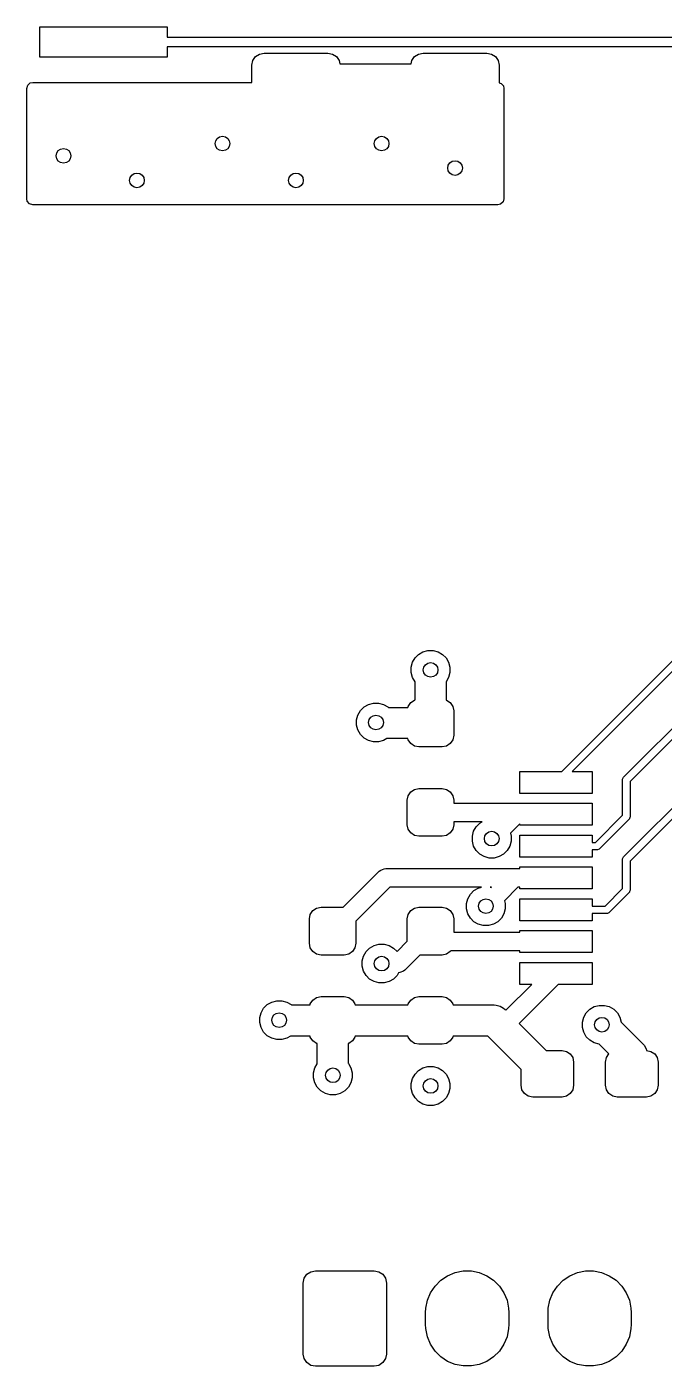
# Model space of a CAD drawing. Extents: x 0.98 to 8.13, y -3.46 to -0.83.
# Drawn here: x 3.002 to 3.515, y -3.237 to -2.16 of the extents above; entities that cross this region are included whole.
import ezdxf

# ---------------------------------------------------------------- set-up
doc = ezdxf.new("R2010")
doc.units = 0
doc.header["$MEASUREMENT"] = 0
doc.layers.add('BLACK', color=7, linetype='CONTINUOUS')

msp = doc.modelspace()

# ---------------------------------------------------------------- linework, layer by layer
at = {"layer": 'BLACK', "linetype": 'CONTINUOUS'}
for p, q in [((3.0124, -2.1845), (3.0124, -2.16)), ((3.0124, -2.16), (3.1148, -2.16)), ((3.1148, -2.16), (3.1148, -2.1683)), ((3.1148, -2.1683), (3.9636, -2.1683)), ((3.1148, -2.1845), (3.0124, -2.1845)), ((3.962, -2.1762), (3.1148, -2.1762)), ((3.1148, -2.1762), (3.1148, -2.1845)), ((3.1838, -2.1872), (3.186, -2.184)), ((3.186, -2.184), (3.1891, -2.1819)), ((3.1891, -2.1819), (3.1929, -2.1811)), ((3.1929, -2.1811), (3.2441, -2.1811)), ((3.2441, -2.1811), (3.2479, -2.1819)), ((3.2479, -2.1819), (3.2511, -2.184)), ((3.2511, -2.184), (3.2532, -2.1872)), ((3.3118, -2.1872), (3.3139, -2.184)), ((3.3139, -2.184), (3.3171, -2.1819)), ((3.3171, -2.1819), (3.3209, -2.1811)), ((3.3209, -2.1811), (3.372, -2.1811)), ((3.372, -2.1811), (3.3758, -2.1819)), ((3.3758, -2.1819), (3.379, -2.184)), ((3.379, -2.184), (3.3811, -2.1872)), ((3.1831, -2.1909), (3.1838, -2.1872)), ((3.1831, -2.2047), (3.1831, -2.1909)), ((3.2532, -2.1872), (3.2537, -2.1897)), ((3.2537, -2.1897), (3.3113, -2.1897)), ((3.3113, -2.1897), (3.3118, -2.1872)), ((3.3811, -2.1872), (3.3819, -2.1909)), ((3.3819, -2.1909), (3.3819, -2.205)), ((3.002, -2.2096), (3.0027, -2.207)), ((3.0027, -2.207), (3.0048, -2.2052)), ((3.0048, -2.2052), (3.0069, -2.2047)), ((3.0069, -2.2047), (3.1831, -2.2047)), ((3.3819, -2.205), (3.3836, -2.2055)), ((3.3836, -2.2055), (3.3854, -2.2076)), ((3.3854, -2.2076), (3.3858, -2.2096)), ((3.002, -2.2983), (3.002, -2.2096)), ((3.3858, -2.2096), (3.3858, -2.2983)), ((3.0024, -2.3003), (3.002, -2.2983)), ((3.0042, -2.3024), (3.0024, -2.3003)), ((3.0069, -2.3031), (3.0042, -2.3024)), ((3.3809, -2.3031), (3.0069, -2.3031)), ((3.383, -2.3027), (3.3809, -2.3031)), ((3.3851, -2.3009), (3.383, -2.3027)), ((3.3858, -2.2983), (3.3851, -2.3009)), ((3.4323, -2.7589), (3.7621, -2.429)), ((3.7655, -2.4341), (3.4407, -2.7589)), ((3.4821, -2.7636), (3.7676, -2.4782)), ((3.7709, -2.4833), (3.4873, -2.767)), ((3.4821, -2.8276), (3.7918, -2.518)), ((3.7951, -2.5231), (3.4873, -2.831)), ((3.3112, -2.6751), (3.3122, -2.6711)), ((3.3122, -2.6711), (3.3143, -2.6676)), ((3.3143, -2.6676), (3.3172, -2.6647)), ((3.3172, -2.6647), (3.3207, -2.6626)), ((3.3207, -2.6626), (3.3247, -2.6616)), ((3.3247, -2.6616), (3.3288, -2.6616)), ((3.3288, -2.6616), (3.3328, -2.6626)), ((3.3328, -2.6626), (3.3364, -2.6647)), ((3.3364, -2.6647), (3.3393, -2.6676)), ((3.3393, -2.6676), (3.3413, -2.6711)), ((3.3413, -2.6711), (3.3424, -2.6751)), ((3.3112, -2.6792), (3.3112, -2.6751)), ((3.3122, -2.6832), (3.3112, -2.6792)), ((3.3424, -2.6792), (3.3413, -2.6832)), ((3.3424, -2.6751), (3.3424, -2.6792)), ((3.3143, -2.6867), (3.3122, -2.6832)), ((3.3143, -2.7014), (3.3143, -2.6867)), ((3.3413, -2.6832), (3.3393, -2.6867)), ((3.3393, -2.6867), (3.3393, -2.7014)), ((3.3088, -2.7066), (3.3108, -2.7035)), ((3.3108, -2.7035), (3.3138, -2.7015)), ((3.3138, -2.7015), (3.3143, -2.7014)), ((3.3393, -2.7014), (3.3397, -2.7015)), ((3.3397, -2.7015), (3.3427, -2.7035)), ((3.3427, -2.7035), (3.3448, -2.7066)), ((3.2673, -2.7175), (3.2683, -2.7135)), ((3.2683, -2.7135), (3.2704, -2.7099)), ((3.2704, -2.7099), (3.2733, -2.707)), ((3.2733, -2.707), (3.2769, -2.705)), ((3.2769, -2.705), (3.2808, -2.7039)), ((3.2808, -2.7039), (3.2849, -2.7039)), ((3.2849, -2.7039), (3.2889, -2.705)), ((3.2889, -2.705), (3.2925, -2.707)), ((3.2925, -2.707), (3.2929, -2.7075)), ((3.2929, -2.7075), (3.3086, -2.7075)), ((3.3086, -2.7075), (3.3088, -2.7066)), ((3.3448, -2.7066), (3.3455, -2.7101)), ((3.3455, -2.7101), (3.3455, -2.7298)), ((3.2673, -2.7216), (3.2673, -2.7175)), ((3.2683, -2.7255), (3.2673, -2.7216)), ((3.2704, -2.7291), (3.2683, -2.7255)), ((3.2733, -2.732), (3.2704, -2.7291)), ((3.2769, -2.7341), (3.2733, -2.732)), ((3.2808, -2.7351), (3.2769, -2.7341)), ((3.2849, -2.7351), (3.2808, -2.7351)), ((3.2889, -2.7341), (3.2849, -2.7351)), ((3.2916, -2.7325), (3.2889, -2.7341)), ((3.3086, -2.7325), (3.2916, -2.7325)), ((3.3088, -2.7334), (3.3086, -2.7325)), ((3.3108, -2.7364), (3.3088, -2.7334)), ((3.3448, -2.7334), (3.3427, -2.7364)), ((3.3455, -2.7298), (3.3448, -2.7334)), ((3.3138, -2.7385), (3.3108, -2.7364)), ((3.3174, -2.7392), (3.3138, -2.7385)), ((3.3361, -2.7392), (3.3174, -2.7392)), ((3.3397, -2.7385), (3.3361, -2.7392)), ((3.3427, -2.7364), (3.3397, -2.7385)), ((3.3986, -2.7766), (3.3986, -2.7589)), ((3.3986, -2.7589), (3.4323, -2.7589)), ((3.4407, -2.7589), (3.4567, -2.7589)), ((3.4567, -2.7589), (3.4567, -2.7766)), ((3.4813, -2.7652), (3.4818, -2.7641)), ((3.4813, -2.7657), (3.4813, -2.7652)), ((3.4813, -2.794), (3.4813, -2.7657)), ((3.4818, -2.7641), (3.4821, -2.7636)), ((3.4873, -2.767), (3.4873, -2.7953)), ((3.3081, -2.782), (3.3088, -2.7784)), ((3.3088, -2.7784), (3.3108, -2.7754)), ((3.3108, -2.7754), (3.3138, -2.7733)), ((3.3138, -2.7733), (3.3174, -2.7726)), ((3.3174, -2.7726), (3.3361, -2.7726)), ((3.3361, -2.7726), (3.3397, -2.7733)), ((3.3397, -2.7733), (3.3427, -2.7754)), ((3.3427, -2.7754), (3.3448, -2.7784)), ((3.3448, -2.7784), (3.3455, -2.782)), ((3.4567, -2.7766), (3.3986, -2.7766)), ((3.3081, -2.8017), (3.3081, -2.782)), ((3.3455, -2.782), (3.3455, -2.7843)), ((3.3455, -2.7843), (3.4262, -2.7843)), ((3.4262, -2.7843), (3.4274, -2.7844)), ((3.4274, -2.7844), (3.4567, -2.7844)), ((3.4567, -2.7844), (3.4567, -2.8022)), ((3.3682, -2.7993), (3.3455, -2.7993)), ((3.3455, -2.7993), (3.3455, -2.8017)), ((3.3635, -2.8033), (3.3664, -2.8004)), ((3.3664, -2.8004), (3.3682, -2.7993)), ((3.4594, -2.8159), (3.4813, -2.794)), ((3.4864, -2.7974), (3.4628, -2.821)), ((3.4867, -2.7969), (3.4864, -2.7974)), ((3.4869, -2.7966), (3.4867, -2.7969)), ((3.4872, -2.7959), (3.4869, -2.7966)), ((3.4873, -2.7953), (3.4872, -2.7959)), ((3.3088, -2.8053), (3.3081, -2.8017)), ((3.3108, -2.8083), (3.3088, -2.8053)), ((3.3138, -2.8103), (3.3108, -2.8083)), ((3.3174, -2.811), (3.3138, -2.8103)), ((3.3361, -2.811), (3.3174, -2.811)), ((3.3397, -2.8103), (3.3361, -2.811)), ((3.3427, -2.8083), (3.3397, -2.8103)), ((3.3448, -2.8053), (3.3427, -2.8083)), ((3.3455, -2.8017), (3.3448, -2.8053)), ((3.3604, -2.8108), (3.3614, -2.8069)), ((3.3604, -2.8149), (3.3604, -2.8108)), ((3.3614, -2.8069), (3.3635, -2.8033)), ((3.3986, -2.8009), (3.391, -2.8085)), ((3.391, -2.8085), (3.3916, -2.8108)), ((3.3916, -2.8108), (3.3916, -2.8149)), ((3.3986, -2.8022), (3.3986, -2.8009)), ((3.4567, -2.8022), (3.3986, -2.8022)), ((3.3986, -2.8278), (3.3986, -2.81)), ((3.3986, -2.81), (3.4567, -2.81)), ((3.4567, -2.81), (3.4567, -2.8159)), ((3.3614, -2.8189), (3.3604, -2.8149)), ((3.3635, -2.8225), (3.3614, -2.8189)), ((3.3905, -2.8189), (3.3885, -2.8225)), ((3.3916, -2.8149), (3.3905, -2.8189)), ((3.4567, -2.8159), (3.4594, -2.8159)), ((3.4606, -2.8219), (3.4567, -2.8219)), ((3.4567, -2.8219), (3.4567, -2.8278)), ((3.4612, -2.8218), (3.4606, -2.8219)), ((3.4623, -2.8214), (3.4612, -2.8218)), ((3.4628, -2.821), (3.4623, -2.8214)), ((3.3664, -2.8254), (3.3635, -2.8225)), ((3.37, -2.8274), (3.3664, -2.8254)), ((3.3739, -2.8285), (3.37, -2.8274)), ((3.378, -2.8285), (3.3739, -2.8285)), ((3.382, -2.8274), (3.378, -2.8285)), ((3.3856, -2.8254), (3.382, -2.8274)), ((3.3885, -2.8225), (3.3856, -2.8254)), ((3.4567, -2.8278), (3.3986, -2.8278)), ((3.4813, -2.8291), (3.4818, -2.8281)), ((3.4813, -2.8297), (3.4813, -2.8291)), ((3.4813, -2.8531), (3.4813, -2.8297)), ((3.4818, -2.8281), (3.4821, -2.8276)), ((3.4873, -2.831), (3.4873, -2.8543)), ((3.2566, -2.8681), (3.2855, -2.8392)), ((3.2855, -2.8392), (3.2867, -2.8383)), ((3.2867, -2.8383), (3.2894, -2.8371)), ((3.2894, -2.8371), (3.2908, -2.837)), ((3.2908, -2.837), (3.3986, -2.837)), ((3.3986, -2.837), (3.3986, -2.8356)), ((3.3986, -2.8356), (3.4567, -2.8356)), ((3.4567, -2.8356), (3.4567, -2.8533)), ((3.294, -2.852), (3.2667, -2.8792)), ((3.3678, -2.852), (3.294, -2.852)), ((3.3617, -2.8547), (3.3652, -2.8527)), ((3.3652, -2.8527), (3.3678, -2.852)), ((3.3747, -2.852), (3.3756, -2.8522)), ((3.3759, -2.852), (3.3747, -2.852)), ((3.3756, -2.8522), (3.3759, -2.852)), ((3.3971, -2.852), (3.3863, -2.8629)), ((3.3986, -2.852), (3.3971, -2.852)), ((3.3986, -2.8533), (3.3986, -2.852)), ((3.4567, -2.8533), (3.3986, -2.8533)), ((3.4673, -2.8671), (3.4813, -2.8531)), ((3.4873, -2.8543), (3.4872, -2.8549)), ((3.3557, -2.8652), (3.3567, -2.8612)), ((3.3557, -2.8693), (3.3557, -2.8652)), ((3.3567, -2.8612), (3.3588, -2.8576)), ((3.3588, -2.8576), (3.3617, -2.8547)), ((3.3863, -2.8629), (3.3869, -2.8652)), ((3.3869, -2.8652), (3.3869, -2.8693)), ((3.3986, -2.8789), (3.3986, -2.8612)), ((3.3986, -2.8612), (3.4567, -2.8612)), ((3.4567, -2.8612), (3.4567, -2.8671)), ((3.4864, -2.8565), (3.4706, -2.8722)), ((3.4867, -2.856), (3.4864, -2.8565)), ((3.4869, -2.8555), (3.4867, -2.856)), ((3.4872, -2.8549), (3.4869, -2.8555)), ((3.2293, -2.8775), (3.23, -2.8739)), ((3.23, -2.8739), (3.2321, -2.8708)), ((3.2321, -2.8708), (3.2351, -2.8688)), ((3.2351, -2.8688), (3.2387, -2.8681)), ((3.2387, -2.8681), (3.2566, -2.8681)), ((3.3081, -2.8775), (3.3088, -2.8739)), ((3.3088, -2.8739), (3.3108, -2.8708)), ((3.3108, -2.8708), (3.3138, -2.8688)), ((3.3138, -2.8688), (3.3174, -2.8681)), ((3.3174, -2.8681), (3.3361, -2.8681)), ((3.3361, -2.8681), (3.3397, -2.8688)), ((3.3397, -2.8688), (3.3427, -2.8708)), ((3.3427, -2.8708), (3.3448, -2.8739)), ((3.3448, -2.8739), (3.3455, -2.8775)), ((3.3567, -2.8733), (3.3557, -2.8693)), ((3.3588, -2.8768), (3.3567, -2.8733)), ((3.3858, -2.8733), (3.3838, -2.8768)), ((3.3869, -2.8693), (3.3858, -2.8733)), ((3.4567, -2.8671), (3.4673, -2.8671)), ((3.4685, -2.8731), (3.4567, -2.8731)), ((3.4567, -2.8731), (3.4567, -2.8789)), ((3.4691, -2.873), (3.4685, -2.8731)), ((3.4702, -2.8726), (3.4691, -2.873)), ((3.4706, -2.8722), (3.4702, -2.8726)), ((3.2293, -2.8971), (3.2293, -2.8775)), ((3.2667, -2.8792), (3.2667, -2.8971)), ((3.3081, -2.8954), (3.3081, -2.8775)), ((3.3455, -2.8775), (3.3455, -2.8882)), ((3.3617, -2.8797), (3.3588, -2.8768)), ((3.3652, -2.8818), (3.3617, -2.8797)), ((3.3692, -2.8828), (3.3652, -2.8818)), ((3.3733, -2.8828), (3.3692, -2.8828)), ((3.3773, -2.8818), (3.3733, -2.8828)), ((3.3809, -2.8797), (3.3773, -2.8818)), ((3.3838, -2.8768), (3.3809, -2.8797)), ((3.4567, -2.8789), (3.3986, -2.8789)), ((3.3986, -2.8882), (3.3986, -2.8868)), ((3.3986, -2.8868), (3.4567, -2.8868)), ((3.4567, -2.8868), (3.4567, -2.9045)), ((3.23, -2.9007), (3.2293, -2.8971)), ((3.2667, -2.8971), (3.266, -2.9007)), ((3.2998, -2.9037), (3.3081, -2.8954)), ((3.3455, -2.8882), (3.3986, -2.8882)), ((3.2321, -2.9038), (3.23, -2.9007)), ((3.2351, -2.9058), (3.2321, -2.9038)), ((3.2387, -2.9065), (3.2351, -2.9058)), ((3.2574, -2.9065), (3.2387, -2.9065)), ((3.261, -2.9058), (3.2574, -2.9065)), ((3.264, -2.9038), (3.261, -2.9058)), ((3.266, -2.9007), (3.264, -2.9038)), ((3.2718, -2.9113), (3.2729, -2.9074)), ((3.2729, -2.9074), (3.2749, -2.9038)), ((3.2749, -2.9038), (3.2778, -2.9009)), ((3.2778, -2.9009), (3.2814, -2.8988)), ((3.2814, -2.8988), (3.2853, -2.8978)), ((3.2853, -2.8978), (3.2895, -2.8978)), ((3.2895, -2.8978), (3.2934, -2.8988)), ((3.2934, -2.8988), (3.297, -2.9009)), ((3.297, -2.9009), (3.2998, -2.9037)), ((3.3182, -2.9065), (3.306, -2.9187)), ((3.3361, -2.9065), (3.3182, -2.9065)), ((3.3397, -2.9058), (3.3361, -2.9065)), ((3.3427, -2.9038), (3.3397, -2.9058)), ((3.3431, -2.9032), (3.3427, -2.9038)), ((3.3986, -2.9032), (3.3431, -2.9032)), ((3.3986, -2.9045), (3.3986, -2.9032)), ((3.4567, -2.9045), (3.3986, -2.9045)), ((3.2718, -2.9154), (3.2718, -2.9113)), ((3.2729, -2.9194), (3.2718, -2.9154)), ((3.306, -2.9187), (3.3049, -2.9196)), ((3.3986, -2.9301), (3.3986, -2.9124)), ((3.3986, -2.9124), (3.4567, -2.9124)), ((3.4567, -2.9124), (3.4567, -2.9301)), ((3.2749, -2.923), (3.2729, -2.9194)), ((3.2778, -2.9259), (3.2749, -2.923)), ((3.2814, -2.9279), (3.2778, -2.9259)), ((3.2853, -2.929), (3.2814, -2.9279)), ((3.2895, -2.929), (3.2853, -2.929)), ((3.2934, -2.9279), (3.2895, -2.929)), ((3.297, -2.9259), (3.2934, -2.9279)), ((3.2999, -2.923), (3.297, -2.9259)), ((3.3011, -2.9208), (3.2999, -2.923)), ((3.3022, -2.9207), (3.3011, -2.9208)), ((3.3049, -2.9196), (3.3022, -2.9207)), ((3.2321, -2.9427), (3.2351, -2.9407)), ((3.2351, -2.9407), (3.2387, -2.94)), ((3.2387, -2.94), (3.2574, -2.94)), ((3.2574, -2.94), (3.261, -2.9407)), ((3.261, -2.9407), (3.264, -2.9427)), ((3.3108, -2.9427), (3.3138, -2.9407)), ((3.3138, -2.9407), (3.3174, -2.94)), ((3.3174, -2.94), (3.3361, -2.94)), ((3.3361, -2.94), (3.3397, -2.9407)), ((3.3397, -2.9407), (3.3427, -2.9427)), ((3.3874, -2.9509), (3.4082, -2.9301)), ((3.4294, -2.9301), (3.398, -2.9615)), ((3.4082, -2.9301), (3.3986, -2.9301)), ((3.4567, -2.9301), (3.4294, -2.9301)), ((3.1905, -2.9529), (3.1925, -2.9493)), ((3.1925, -2.9493), (3.1954, -2.9464)), ((3.1954, -2.9464), (3.199, -2.9443)), ((3.199, -2.9443), (3.203, -2.9433)), ((3.203, -2.9433), (3.2071, -2.9433)), ((3.2071, -2.9433), (3.2111, -2.9443)), ((3.2111, -2.9443), (3.2146, -2.9464)), ((3.2146, -2.9464), (3.2149, -2.9467)), ((3.2149, -2.9467), (3.2299, -2.9467)), ((3.2299, -2.9467), (3.23, -2.9457)), ((3.23, -2.9457), (3.2321, -2.9427)), ((3.264, -2.9427), (3.266, -2.9457)), ((3.266, -2.9457), (3.2662, -2.9467)), ((3.2662, -2.9467), (3.3086, -2.9467)), ((3.3086, -2.9467), (3.3088, -2.9457)), ((3.3088, -2.9457), (3.3108, -2.9427)), ((3.3427, -2.9427), (3.3448, -2.9457)), ((3.3448, -2.9457), (3.3449, -2.9467)), ((3.3449, -2.9467), (3.378, -2.9467)), ((3.378, -2.9467), (3.3796, -2.9468)), ((3.3796, -2.9468), (3.3827, -2.9476)), ((3.3827, -2.9476), (3.3856, -2.9492)), ((3.3856, -2.9492), (3.3868, -2.9503)), ((3.3868, -2.9503), (3.3874, -2.9509)), ((3.4521, -2.953), (3.455, -2.9501)), ((3.455, -2.9501), (3.4585, -2.948)), ((3.4585, -2.948), (3.4625, -2.947)), ((3.4625, -2.947), (3.4666, -2.947)), ((3.4666, -2.947), (3.4706, -2.948)), ((3.4706, -2.948), (3.4742, -2.9501)), ((3.4742, -2.9501), (3.4771, -2.953)), ((3.1894, -2.9568), (3.1905, -2.9529)), ((3.1894, -2.9609), (3.1894, -2.9568)), ((3.1905, -2.9649), (3.1894, -2.9609)), ((3.398, -2.9615), (3.4197, -2.9833)), ((3.449, -2.9605), (3.45, -2.9566)), ((3.449, -2.9647), (3.449, -2.9605)), ((3.45, -2.9566), (3.4521, -2.953)), ((3.4771, -2.953), (3.4791, -2.9566)), ((3.4791, -2.9566), (3.4802, -2.9605)), ((3.4802, -2.9605), (3.4975, -2.9779)), ((3.1925, -2.9685), (3.1905, -2.9649)), ((3.1954, -2.9714), (3.1925, -2.9685)), ((3.199, -2.9734), (3.1954, -2.9714)), ((3.2142, -2.9717), (3.2111, -2.9734)), ((3.2299, -2.9717), (3.2142, -2.9717)), ((3.23, -2.9726), (3.2299, -2.9717)), ((3.2321, -2.9756), (3.23, -2.9726)), ((3.266, -2.9726), (3.264, -2.9756)), ((3.2662, -2.9717), (3.266, -2.9726)), ((3.3086, -2.9717), (3.2662, -2.9717)), ((3.3088, -2.9726), (3.3086, -2.9717)), ((3.3108, -2.9756), (3.3088, -2.9726)), ((3.3448, -2.9726), (3.3427, -2.9756)), ((3.3449, -2.9717), (3.3448, -2.9726)), ((3.3728, -2.9717), (3.3449, -2.9717)), ((3.3996, -2.9985), (3.3728, -2.9717)), ((3.45, -2.9686), (3.449, -2.9647)), ((3.4521, -2.9722), (3.45, -2.9686)), ((3.455, -2.9751), (3.4521, -2.9722)), ((3.203, -2.9745), (3.199, -2.9734)), ((3.2071, -2.9745), (3.203, -2.9745)), ((3.2111, -2.9734), (3.2071, -2.9745)), ((3.2351, -2.9776), (3.2321, -2.9756)), ((3.2355, -2.9777), (3.2351, -2.9776)), ((3.2355, -2.9939), (3.2355, -2.9777)), ((3.261, -2.9776), (3.2605, -2.9777)), ((3.2605, -2.9777), (3.2605, -2.9935)), ((3.264, -2.9756), (3.261, -2.9776)), ((3.3138, -2.9776), (3.3108, -2.9756)), ((3.3174, -2.9783), (3.3138, -2.9776)), ((3.3361, -2.9783), (3.3174, -2.9783)), ((3.3397, -2.9776), (3.3361, -2.9783)), ((3.3427, -2.9756), (3.3397, -2.9776)), ((3.4197, -2.9833), (3.4326, -2.9833)), ((3.4326, -2.9833), (3.4362, -2.984)), ((3.4585, -2.9771), (3.455, -2.9751)), ((3.4625, -2.9782), (3.4585, -2.9771)), ((3.4703, -2.986), (3.4625, -2.9782)), ((3.4975, -2.9779), (3.4986, -2.9791)), ((3.4986, -2.9791), (3.5002, -2.9819)), ((3.5002, -2.9819), (3.5006, -2.9833)), ((3.5006, -2.9833), (3.5041, -2.984)), ((3.2336, -2.9972), (3.2355, -2.9939)), ((3.2605, -2.9935), (3.2607, -2.9937)), ((3.2607, -2.9937), (3.2627, -2.9972)), ((3.4362, -2.984), (3.4392, -2.986)), ((3.4392, -2.986), (3.4412, -2.989)), ((3.4412, -2.989), (3.4419, -2.9926)), ((3.4419, -2.9926), (3.4419, -3.0113)), ((3.4675, -2.9926), (3.4682, -2.989)), ((3.4675, -3.0113), (3.4675, -2.9926)), ((3.4682, -2.989), (3.4703, -2.986)), ((3.4703, -2.986), (3.4703, -2.986)), ((3.5041, -2.984), (3.5071, -2.986)), ((3.5071, -2.986), (3.5091, -2.989)), ((3.5091, -2.989), (3.5098, -2.9926)), ((3.5098, -2.9926), (3.5098, -3.0113)), ((3.2326, -3.0012), (3.2336, -2.9972)), ((3.2326, -3.0053), (3.2326, -3.0012)), ((3.2336, -3.0093), (3.2326, -3.0053)), ((3.2627, -2.9972), (3.2638, -3.0012)), ((3.2638, -3.0053), (3.2627, -3.0093)), ((3.2638, -3.0012), (3.2638, -3.0053)), ((3.3122, -3.0058), (3.3143, -3.0022)), ((3.3143, -3.0022), (3.3172, -2.9993)), ((3.3172, -2.9993), (3.3207, -2.9973)), ((3.3207, -2.9973), (3.3247, -2.9962)), ((3.3247, -2.9962), (3.3288, -2.9962)), ((3.3288, -2.9962), (3.3328, -2.9973)), ((3.3328, -2.9973), (3.3364, -2.9993)), ((3.3364, -2.9993), (3.3393, -3.0022)), ((3.3393, -3.0022), (3.3413, -3.0058)), ((3.3996, -3.0113), (3.3996, -2.9985)), ((3.2357, -3.0128), (3.2336, -3.0093)), ((3.2386, -3.0157), (3.2357, -3.0128)), ((3.2422, -3.0178), (3.2386, -3.0157)), ((3.2578, -3.0157), (3.2542, -3.0178)), ((3.2607, -3.0128), (3.2578, -3.0157)), ((3.2627, -3.0093), (3.2607, -3.0128)), ((3.3112, -3.0098), (3.3122, -3.0058)), ((3.3112, -3.0139), (3.3112, -3.0098)), ((3.3122, -3.0178), (3.3112, -3.0139)), ((3.3413, -3.0058), (3.3424, -3.0098)), ((3.3424, -3.0139), (3.3413, -3.0178)), ((3.3424, -3.0098), (3.3424, -3.0139)), ((3.4003, -3.0149), (3.3996, -3.0113)), ((3.4023, -3.0179), (3.4003, -3.0149)), ((3.4412, -3.0149), (3.4392, -3.0179)), ((3.4419, -3.0113), (3.4412, -3.0149)), ((3.4682, -3.0149), (3.4675, -3.0113)), ((3.4703, -3.0179), (3.4682, -3.0149)), ((3.5091, -3.0149), (3.5071, -3.0179)), ((3.5098, -3.0113), (3.5091, -3.0149)), ((3.2461, -3.0189), (3.2422, -3.0178)), ((3.2502, -3.0189), (3.2461, -3.0189)), ((3.2542, -3.0178), (3.2502, -3.0189)), ((3.3143, -3.0214), (3.3122, -3.0178)), ((3.3172, -3.0243), (3.3143, -3.0214)), ((3.3207, -3.0264), (3.3172, -3.0243)), ((3.3247, -3.0274), (3.3207, -3.0264)), ((3.3328, -3.0264), (3.3288, -3.0274)), ((3.3364, -3.0243), (3.3328, -3.0264)), ((3.3393, -3.0214), (3.3364, -3.0243)), ((3.3413, -3.0178), (3.3393, -3.0214)), ((3.4054, -3.02), (3.4023, -3.0179)), ((3.409, -3.0207), (3.4054, -3.02)), ((3.4326, -3.0207), (3.409, -3.0207)), ((3.4362, -3.02), (3.4326, -3.0207)), ((3.4392, -3.0179), (3.4362, -3.02)), ((3.4733, -3.02), (3.4703, -3.0179)), ((3.4769, -3.0207), (3.4733, -3.02)), ((3.5005, -3.0207), (3.4769, -3.0207)), ((3.5041, -3.02), (3.5005, -3.0207)), ((3.5071, -3.0179), (3.5041, -3.02)), ((3.3288, -3.0274), (3.3247, -3.0274)), ((3.2244, -3.1703), (3.2252, -3.1665)), ((3.2252, -3.1665), (3.2273, -3.1633)), ((3.2273, -3.1633), (3.2305, -3.1612)), ((3.2305, -3.1612), (3.2343, -3.1604)), ((3.2343, -3.1604), (3.2815, -3.1604)), ((3.2815, -3.1604), (3.2853, -3.1612)), ((3.2853, -3.1612), (3.2885, -3.1633)), ((3.2885, -3.1633), (3.2906, -3.1665)), ((3.2906, -3.1665), (3.2913, -3.1703)), ((3.3351, -3.168), (3.3405, -3.1644)), ((3.3405, -3.1644), (3.3466, -3.1619)), ((3.3466, -3.1619), (3.353, -3.1606)), ((3.353, -3.1606), (3.3596, -3.1606)), ((3.3596, -3.1606), (3.366, -3.1619)), ((3.366, -3.1619), (3.3721, -3.1644)), ((3.3721, -3.1644), (3.3775, -3.168)), ((3.4335, -3.168), (3.4389, -3.1644)), ((3.4389, -3.1644), (3.445, -3.1619)), ((3.445, -3.1619), (3.4514, -3.1606)), ((3.4514, -3.1606), (3.458, -3.1606)), ((3.458, -3.1606), (3.4644, -3.1619)), ((3.4644, -3.1619), (3.4705, -3.1644)), ((3.4705, -3.1644), (3.476, -3.168)), ((3.2244, -3.2274), (3.2244, -3.1703)), ((3.2913, -3.1703), (3.2913, -3.2274)), ((3.3268, -3.1781), (3.3304, -3.1727)), ((3.3304, -3.1727), (3.3351, -3.168)), ((3.3775, -3.168), (3.3822, -3.1727)), ((3.3822, -3.1727), (3.3858, -3.1781)), ((3.4252, -3.1781), (3.4289, -3.1727)), ((3.4289, -3.1727), (3.4335, -3.168)), ((3.476, -3.168), (3.4806, -3.1727)), ((3.4806, -3.1727), (3.4842, -3.1781)), ((3.323, -3.1906), (3.3243, -3.1842)), ((3.3243, -3.1842), (3.3268, -3.1781)), ((3.3858, -3.1781), (3.3883, -3.1842)), ((3.3883, -3.1842), (3.3896, -3.1906)), ((3.4214, -3.1906), (3.4227, -3.1842)), ((3.4227, -3.1842), (3.4252, -3.1781)), ((3.4842, -3.1781), (3.4867, -3.1842)), ((3.4867, -3.1842), (3.488, -3.1906)), ((3.3228, -3.1939), (3.323, -3.1906)), ((3.3228, -3.2037), (3.3228, -3.1939)), ((3.3896, -3.1906), (3.3898, -3.1939)), ((3.3898, -3.1939), (3.3898, -3.2037)), ((3.4213, -3.1939), (3.4214, -3.1906)), ((3.4213, -3.2037), (3.4213, -3.1939)), ((3.488, -3.1906), (3.4882, -3.1939)), ((3.4882, -3.1939), (3.4882, -3.2037)), ((3.323, -3.207), (3.3228, -3.2037)), ((3.3243, -3.2135), (3.323, -3.207)), ((3.3896, -3.207), (3.3883, -3.2135)), ((3.3898, -3.2037), (3.3896, -3.207)), ((3.4214, -3.207), (3.4213, -3.2037)), ((3.4227, -3.2135), (3.4214, -3.207)), ((3.488, -3.207), (3.4867, -3.2135)), ((3.4882, -3.2037), (3.488, -3.207)), ((3.3268, -3.2195), (3.3243, -3.2135)), ((3.3304, -3.225), (3.3268, -3.2195)), ((3.3858, -3.2195), (3.3822, -3.225)), ((3.3883, -3.2135), (3.3858, -3.2195)), ((3.4252, -3.2195), (3.4227, -3.2135)), ((3.4289, -3.225), (3.4252, -3.2195)), ((3.4842, -3.2195), (3.4806, -3.225)), ((3.4867, -3.2135), (3.4842, -3.2195)), ((3.2252, -3.2311), (3.2244, -3.2274)), ((3.2273, -3.2343), (3.2252, -3.2311)), ((3.2906, -3.2311), (3.2885, -3.2343)), ((3.2913, -3.2274), (3.2906, -3.2311)), ((3.3351, -3.2296), (3.3304, -3.225)), ((3.3405, -3.2333), (3.3351, -3.2296)), ((3.3775, -3.2296), (3.3721, -3.2333)), ((3.3822, -3.225), (3.3775, -3.2296)), ((3.4335, -3.2296), (3.4289, -3.225)), ((3.4389, -3.2333), (3.4335, -3.2296)), ((3.476, -3.2296), (3.4705, -3.2333)), ((3.4806, -3.225), (3.476, -3.2296)), ((3.2305, -3.2365), (3.2273, -3.2343)), ((3.2343, -3.2372), (3.2305, -3.2365)), ((3.2815, -3.2372), (3.2343, -3.2372)), ((3.2853, -3.2365), (3.2815, -3.2372)), ((3.2885, -3.2343), (3.2853, -3.2365)), ((3.3466, -3.2358), (3.3405, -3.2333)), ((3.353, -3.237), (3.3466, -3.2358)), ((3.3596, -3.237), (3.353, -3.237)), ((3.366, -3.2358), (3.3596, -3.237)), ((3.3721, -3.2333), (3.366, -3.2358)), ((3.445, -3.2358), (3.4389, -3.2333)), ((3.4514, -3.237), (3.445, -3.2358)), ((3.458, -3.237), (3.4514, -3.237)), ((3.4644, -3.2358), (3.458, -3.237)), ((3.4705, -3.2333), (3.4644, -3.2358))]:
    msp.add_line(p, q, dxfattribs=at)
at = {"layer": 'BLACK'}
for centre in [(3.1594, -2.2539), (3.2874, -2.2539), (3.0315, -2.2638), (3.3465, -2.2736), (3.0906, -2.2835), (3.2185, -2.2835), (3.3268, -2.6772), (3.2829, -2.7195), (3.376, -2.8129), (3.3713, -2.8672), (3.2874, -2.9134), (3.205, -2.9589), (3.4646, -2.9626), (3.2482, -3.0032), (3.3268, -3.0118)]:
    msp.add_circle(centre, 0.00591, dxfattribs=at)

doc.saveas('drawing.dxf')
